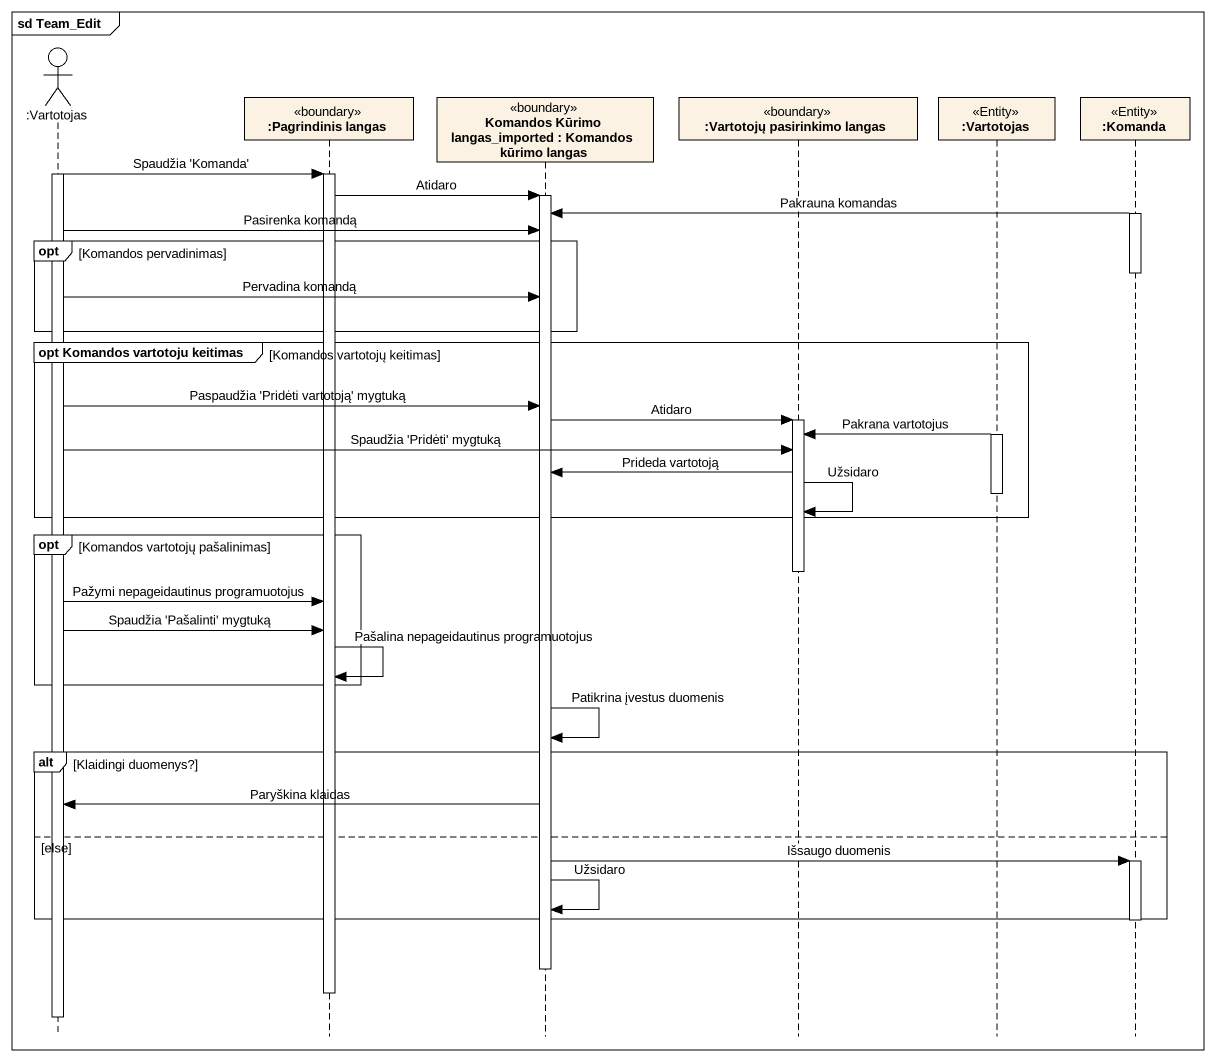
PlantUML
@startuml
mainframe sd Team_Edit
hide footbox
actor ":Vartotojas" as Vartotojas
participant ":Pagrindinis langas" as Pagrindinis_langas <<boundary>>
participant "Komandos Kūrimo langas_imported : Komandos kūrimo langas" as Komandos_Kūrimo_langas <<boundary>>
participant ":Vartotojų pasirinkimo langas" as Vartotojų_pasirinkimo_langas <<boundary>>
participant ":Vartotojas" as Vartotojas_2 <<Entity>>
participant ":Komanda" as Komanda <<Entity>>

activate Vartotojas
Vartotojas -> Pagrindinis_langas : Spaudžia 'Komanda'
activate Pagrindinis_langas
Pagrindinis_langas -> Komandos_Kūrimo_langas : Atidaro
activate Komandos_Kūrimo_langas
activate Komanda
Komanda -> Komandos_Kūrimo_langas : Pakrauna komandas
Vartotojas -> Komandos_Kūrimo_langas : Pasirenka komandą
opt Komandos pervadinimas
  deactivate Komanda
  Vartotojas -> Komandos_Kūrimo_langas : Pervadina komandą
end
group opt Komandos vartotoju keitimas [Komandos vartotojų keitimas]
  Vartotojas -> Komandos_Kūrimo_langas : Paspaudžia 'Pridėti vartotoją' mygtuką
  Komandos_Kūrimo_langas -> Vartotojų_pasirinkimo_langas : Atidaro
  activate Vartotojų_pasirinkimo_langas
  activate Vartotojas_2
  Vartotojas_2 -> Vartotojų_pasirinkimo_langas : Pakrana vartotojus
  Vartotojas -> Vartotojų_pasirinkimo_langas : Spaudžia 'Pridėti' mygtuką
  Vartotojų_pasirinkimo_langas -> Komandos_Kūrimo_langas : Prideda vartotoją
  deactivate Vartotojas_2
  Vartotojų_pasirinkimo_langas -> Vartotojų_pasirinkimo_langas : Užsidaro
end
opt Komandos vartotojų pašalinimas
  deactivate Vartotojų_pasirinkimo_langas
  Vartotojas -> Pagrindinis_langas : Pažymi nepageidautinus programuotojus
  Vartotojas -> Pagrindinis_langas : Spaudžia 'Pašalinti' mygtuką
  Pagrindinis_langas -> Pagrindinis_langas : Pašalina nepageidautinus programuotojus
end
Komandos_Kūrimo_langas -> Komandos_Kūrimo_langas : Patikrina įvestus duomenis
alt Klaidingi duomenys?
  Komandos_Kūrimo_langas -> Vartotojas : Paryškina klaidas
else else
  Komandos_Kūrimo_langas -> Komanda : Išsaugo duomenis
  activate Komanda
  Komandos_Kūrimo_langas -> Komandos_Kūrimo_langas : Užsidaro
end
deactivate Komanda
deactivate Komandos_Kūrimo_langas
deactivate Pagrindinis_langas
deactivate Vartotojas
@enduml
